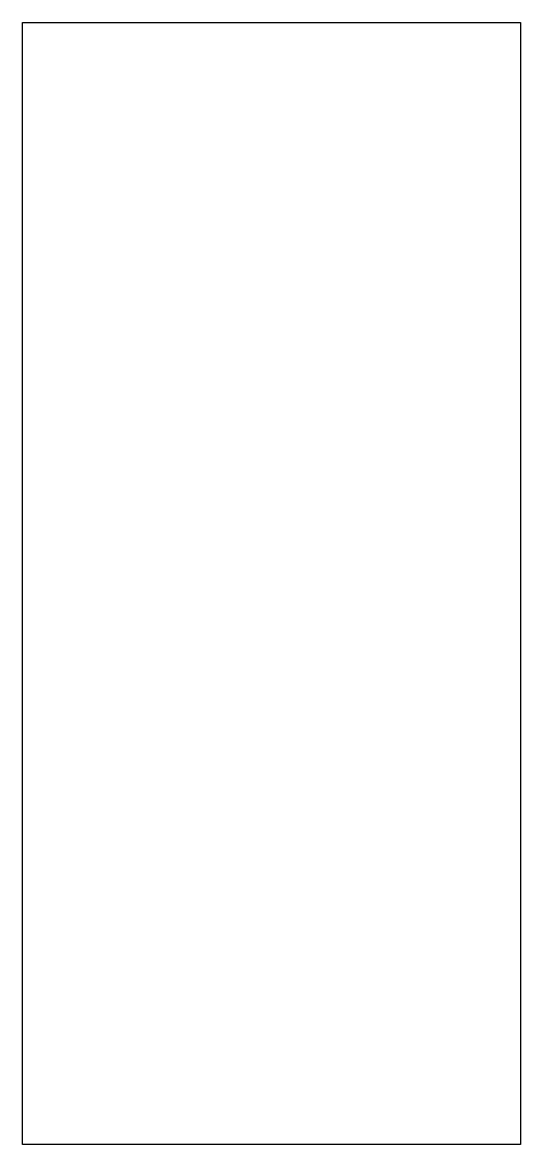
# Model space of a CAD drawing. Header units: millimetres. Extents: x -2 to 30, y 0 to 72.
import ezdxf

# ---------------------------------------------------------------- set-up
doc = ezdxf.new("R2010")
doc.units = ezdxf.units.MM
doc.layers.get('0').update_dxf_attribs({"linetype": 'CONTINUOUS'})

msp = doc.modelspace()

# ---------------------------------------------------------------- linework, layer by layer
msp.add_line((30, 72), (30, 0))
msp.add_lwpolyline([(-2, 72), (30, 72), (30, 0), (-2, 0)], close=True)

doc.saveas('drawing.dxf')
